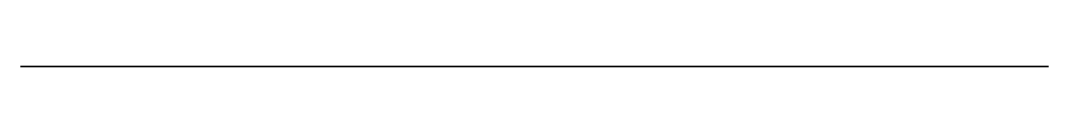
# Model space of a CAD drawing. Header units: millimetres. Extents: x -28.4 to -9.7, y 0 to 0.
import ezdxf

# ---------------------------------------------------------------- set-up
doc = ezdxf.new("R2010")
doc.units = ezdxf.units.MM
doc.layers.get('0').update_dxf_attribs({"color": 194, "true_color": 0x551cb1})

msp = doc.modelspace()

# ---------------------------------------------------------------- linework, layer by layer
at = {"color": 121, "true_color": 0xa6e5e5}
msp.add_polyline3d([(-15.187, 0, 73.803), (-15.113, 0, 73.576), (-15.07, 0, 73.464), (-15.023, 0, 73.354), (-14.971, 0, 73.246), (-14.916, 0, 73.14), (-14.856, 0, 73.037), (-14.792, 0, 72.936), (-14.695, 0, 72.797), (-14.59, 0, 72.664), (-14.479, 0, 72.535), (-14.361, 0, 72.411), (-14.238, 0, 72.291), (-14.111, 0, 72.176), (-13.844, 0, 71.957), (-13.556, 0, 71.724), (-13.278, 0, 71.476), (-13.017, 0, 71.214), (-12.895, 0, 71.077), (-12.779, 0, 70.938), (-12.707, 0, 70.845), (-12.639, 0, 70.749), (-12.574, 0, 70.651), (-12.514, 0, 70.55), (-12.403, 0, 70.343), (-12.306, 0, 70.129), (-12.224, 0, 69.908), (-12.154, 0, 69.682), (-12.098, 0, 69.452), (-12.055, 0, 69.218), (-12.016, 0, 68.913), (-11.992, 0, 68.604), (-11.976, 0, 67.975), (-11.991, 0, 66.703), (-11.822, 0, 66.623), (-11.656, 0, 66.534), (-11.494, 0, 66.435), (-11.338, 0, 66.328), (-11.186, 0, 66.213), (-11.041, 0, 66.092), (-10.901, 0, 65.965), (-10.767, 0, 65.833), (-10.646, 0, 65.7), (-10.532, 0, 65.562), (-10.425, 0, 65.419), (-10.327, 0, 65.27), (-10.235, 0, 65.116), (-10.151, 0, 64.958), (-10.074, 0, 64.797), (-10.005, 0, 64.631), (-9.942, 0, 64.458), (-9.888, 0, 64.282), (-9.842, 0, 64.104), (-9.804, 0, 63.923), (-9.773, 0, 63.74), (-9.749, 0, 63.555), (-9.716, 0, 63.18), (-9.696, 0, 62.418), (-9.7, 0, 61.652), (-9.7, 0, -8.984), (-9.701, 0, -9.043), (-9.706, 0, -9.101), (-9.713, 0, -9.158), (-9.723, 0, -9.215), (-9.736, 0, -9.27), (-9.752, 0, -9.325), (-9.77, 0, -9.378), (-9.791, 0, -9.431), (-9.814, 0, -9.482), (-9.839, 0, -9.531), (-9.867, 0, -9.58), (-9.897, 0, -9.626), (-9.929, 0, -9.672), (-9.963, 0, -9.715), (-10, 0, -9.757), (-10.038, 0, -9.798), (-10.078, 0, -9.836), (-10.119, 0, -9.873), (-10.163, 0, -9.907), (-10.208, 0, -9.939), (-10.255, 0, -9.97), (-10.303, 0, -9.998), (-10.352, 0, -10.023), (-10.403, 0, -10.047), (-10.455, 0, -10.067), (-10.508, 0, -10.086), (-10.563, 0, -10.101), (-10.618, 0, -10.114), (-10.675, 0, -10.125), (-10.732, 0, -10.132), (-10.79, 0, -10.137), (-10.849, 0, -10.138), (-28.435, 0, -10.138), (-28.435, 0, 23.14), (-26.931, 0, 24.48), (-26.931, 0, 94.71), (-28.435, 0, 96.064), (-28.435, 0, 126.142), (-23.934, 0, 126.124), (-23.753, 0, 125.815), (-23.592, 0, 125.496), (-23.449, 0, 125.168), (-23.32, 0, 124.832), (-23.099, 0, 124.139), (-22.913, 0, 123.427), (-22.576, 0, 121.975), (-22.39, 0, 121.253), (-22.17, 0, 120.544), (-21.982, 0, 120.043), (-21.77, 0, 119.549), (-21.532, 0, 119.069), (-21.268, 0, 118.607), (-20.809, 0, 117.803), (-20.403, 0, 116.97), (-20.052, 0, 116.113), (-19.76, 0, 115.236), (-19.529, 0, 114.342), (-19.437, 0, 113.89), (-19.361, 0, 113.435), (-19.302, 0, 112.978), (-19.259, 0, 112.52), (-19.233, 0, 112.06), (-19.225, 0, 111.599), (-19.168, 0, 111.572), (-19.112, 0, 111.542), (-19.002, 0, 111.477), (-18.895, 0, 111.404), (-18.79, 0, 111.326), (-18.69, 0, 111.243), (-18.592, 0, 111.157), (-18.408, 0, 110.979), (-18.321, 0, 110.887), (-18.239, 0, 110.792), (-18.161, 0, 110.693), (-18.087, 0, 110.59), (-18.019, 0, 110.484), (-17.955, 0, 110.375), (-17.896, 0, 110.264), (-17.842, 0, 110.15), (-17.795, 0, 110.038), (-17.755, 0, 109.924), (-17.721, 0, 109.807), (-17.693, 0, 109.689), (-17.669, 0, 109.569), (-17.65, 0, 109.448), (-17.624, 0, 109.201), (-17.61, 0, 108.951), (-17.604, 0, 108.698), (-17.605, 0, 108.191), (-17.605, 0, 79.409), (-17.472, 0, 79.38), (-17.341, 0, 79.344), (-17.212, 0, 79.302), (-17.086, 0, 79.255), (-16.961, 0, 79.202), (-16.839, 0, 79.143), (-16.72, 0, 79.078), (-16.604, 0, 79.008), (-16.49, 0, 78.932), (-16.38, 0, 78.85), (-16.274, 0, 78.763), (-16.172, 0, 78.671), (-16.073, 0, 78.575), (-15.98, 0, 78.474), (-15.891, 0, 78.37), (-15.808, 0, 78.262), (-15.759, 0, 78.192), (-15.714, 0, 78.121), (-15.672, 0, 78.048), (-15.633, 0, 77.973), (-15.598, 0, 77.896), (-15.565, 0, 77.818), (-15.535, 0, 77.738), (-15.508, 0, 77.657), (-15.462, 0, 77.491), (-15.424, 0, 77.32), (-15.396, 0, 77.144), (-15.374, 0, 76.965), (-15.349, 0, 76.598), (-15.342, 0, 76.222), (-15.348, 0, 75.466), (-15.346, 0, 75.045), (-15.327, 0, 74.624), (-15.307, 0, 74.415), (-15.278, 0, 74.209), (-15.239, 0, 74.004)], close=True, dxfattribs=at)

doc.saveas('drawing.dxf')
